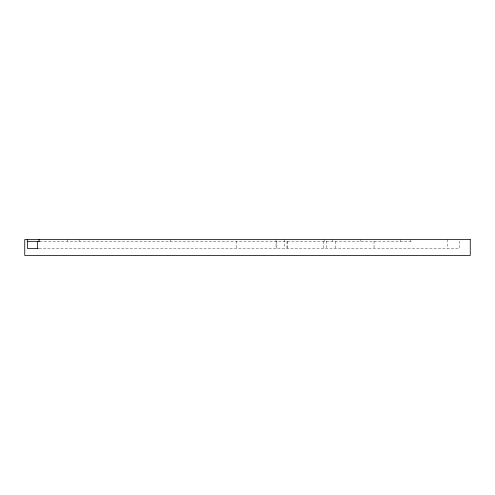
<?xml version="1.0" encoding="UTF-8"?>
<svg xmlns="http://www.w3.org/2000/svg" width="495" height="495" viewBox="0 0 495 495"><rect width="100%" height="100%" fill="white"/><g stroke="black" fill="none" stroke-linecap="round" stroke-linejoin="round"><path stroke-width="0.37" stroke-dasharray="2.48 1.86" d="M39.841 241.337L411.549 241.337M39 248.379L459.496 248.379L459.496 239.574M447.313 239.574L447.313 248.379M410.72 239.574L410.72 241.337M400.189 239.574L400.189 241.337M374.041 241.04L374.041 248.379M360.762 239.574L360.762 241.337M335.208 241.337L335.208 248.379M332.671 239.574L332.671 241.337M326.632 241.04L326.632 248.379M324.374 239.574L324.374 241.337M323.544 241.337L323.544 248.379M287.799 241.337L287.799 248.379M286.97 241.337L286.97 248.379M284.297 239.574L284.297 248.379M276.853 241.337L276.853 248.379M276.024 239.574L276.024 248.379M236.369 241.04L236.369 248.379M170.156 239.574L170.156 241.337M79.132 239.574L79.132 241.337M67.363 239.574L67.363 241.337"/><path stroke-width="0.74" d="M39.724 241.337L27.268 241.337L27.268 239.574M38.226 248.379L27.411 248.379L27.411 241.337M39.037 239.574L39.037 241.337M37.533 241.337L37.533 248.379M470.25 239.574L24.75 239.574L24.75 255.426L470.25 255.426L470.25 239.574"/></g></svg>
